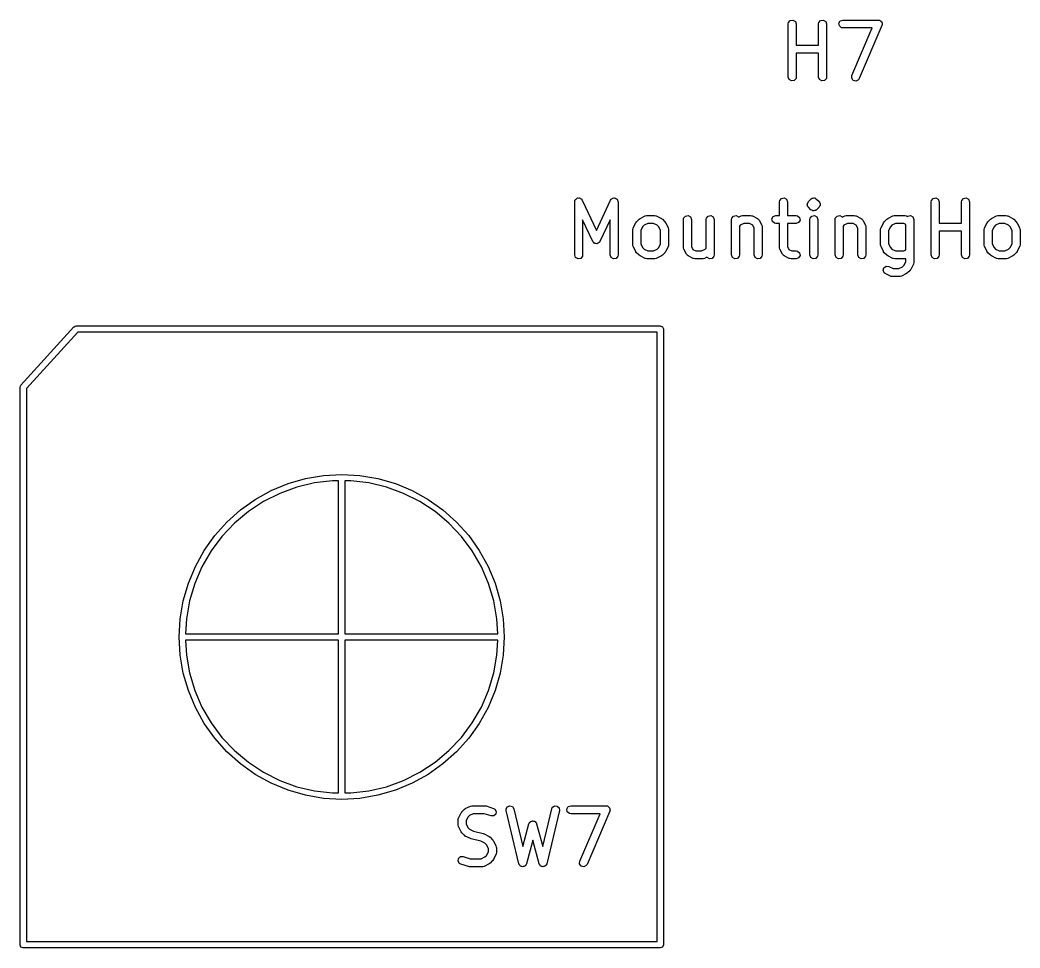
# Model space of a CAD drawing. Extents: x 0.58 to 7.69, y -5 to -0.56.
# Drawn here: x 2.429 to 3.17, y -1.569 to -0.881 of the extents above; entities that cross this region are included whole.
import ezdxf

# ---------------------------------------------------------------- set-up
doc = ezdxf.new("R2010")
doc.units = 0
doc.header["$MEASUREMENT"] = 0
doc.layers.add('BLACK', color=7, linetype='CONTINUOUS')

msp = doc.modelspace()

# ---------------------------------------------------------------- linework, layer by layer
at = {"layer": 'BLACK', "linetype": 'CONTINUOUS'}
for p, q in [((2.99873, -0.883038), (3.00002, -0.881491)), ((3.00002, -0.881491), (3.00201, -0.88114)), ((3.00201, -0.88114), (3.00376, -0.88215)), ((3.00376, -0.88215), (3.00445, -0.884048)), ((3.02122, -0.883038), (3.02252, -0.881491)), ((3.02252, -0.881491), (3.02451, -0.88114)), ((3.02451, -0.88114), (3.02626, -0.88215)), ((3.02626, -0.88215), (3.02695, -0.884048)), ((3.03609, -0.883535), (3.0371, -0.881786)), ((3.0371, -0.881786), (3.039, -0.881095)), ((3.039, -0.881095), (3.06524, -0.881095)), ((3.06524, -0.881095), (3.06625, -0.881273)), ((3.06625, -0.881273), (3.06652, -0.881498)), ((3.06652, -0.881498), (3.06686, -0.881577)), ((3.06686, -0.881577), (3.06727, -0.882129)), ((3.06727, -0.882129), (3.0678, -0.882572)), ((2.99855, -0.884048), (2.99873, -0.883038)), ((2.99855, -0.923418), (2.99855, -0.884048)), ((3.00445, -0.884048), (3.00445, -0.899843)), ((3.02104, -0.884048), (3.02122, -0.883038)), ((3.02104, -0.899843), (3.02104, -0.884048)), ((3.02695, -0.884048), (3.02695, -0.923418)), ((3.03644, -0.885524), (3.03609, -0.883535)), ((3.03799, -0.886823), (3.03644, -0.885524)), ((3.039, -0.887001), (3.03799, -0.886823)), ((3.06076, -0.887001), (3.039, -0.887001)), ((3.04565, -0.922255), (3.06076, -0.887001)), ((3.06796, -0.885211), (3.05108, -0.924581)), ((3.0678, -0.882572), (3.06786, -0.882915)), ((3.06786, -0.882915), (3.06807, -0.883194)), ((3.06798, -0.884863), (3.06796, -0.885211)), ((3.06815, -0.884561), (3.06798, -0.884863)), ((3.06807, -0.883194), (3.06803, -0.883882)), ((3.06803, -0.883882), (3.06815, -0.884561)), ((3.00445, -0.899843), (3.02104, -0.899843)), ((3.02104, -0.905748), (3.00445, -0.905748)), ((3.00445, -0.905748), (3.00445, -0.923418)), ((3.02104, -0.923418), (3.02104, -0.905748)), ((2.99924, -0.925316), (2.99855, -0.923418)), ((3.00099, -0.926326), (2.99924, -0.925316)), ((3.00298, -0.925975), (3.00099, -0.926326)), ((3.00427, -0.924428), (3.00298, -0.925975)), ((3.00445, -0.923418), (3.00427, -0.924428)), ((3.02174, -0.925316), (3.02104, -0.923418)), ((3.02348, -0.926326), (3.02174, -0.925316)), ((3.02547, -0.925975), (3.02348, -0.926326)), ((3.02677, -0.924428), (3.02547, -0.925975)), ((3.02695, -0.923418), (3.02677, -0.924428)), ((3.04554, -0.924272), (3.04565, -0.922255)), ((3.04675, -0.925889), (3.04554, -0.924272)), ((3.04872, -0.92635), (3.04675, -0.925889)), ((3.05052, -0.925439), (3.04872, -0.92635)), ((3.05108, -0.924581), (3.05052, -0.925439)), ((2.84013, -1.01594), (2.84031, -1.01493)), ((2.84013, -1.05531), (2.84013, -1.01594)), ((2.84031, -1.01493), (2.84056, -1.01463)), ((2.84056, -1.01463), (2.84066, -1.01424)), ((2.84066, -1.01424), (2.84119, -1.01387)), ((2.84119, -1.01387), (2.84161, -1.01338)), ((2.84161, -1.01338), (2.84199, -1.01331)), ((2.84199, -1.01331), (2.84232, -1.01309)), ((2.84232, -1.01309), (2.84296, -1.01314)), ((2.84296, -1.01314), (2.84359, -1.01303)), ((2.84359, -1.01303), (2.84394, -1.01323)), ((2.84394, -1.01323), (2.84433, -1.01326)), ((2.84433, -1.01326), (2.84479, -1.01372)), ((2.84479, -1.01372), (2.84534, -1.01404)), ((2.84534, -1.01404), (2.84548, -1.01441)), ((2.84548, -1.01441), (2.84576, -1.01469)), ((2.84576, -1.01469), (2.85621, -1.03708)), ((2.85621, -1.03708), (2.86665, -1.01469)), ((2.86665, -1.01469), (2.86724, -1.01385)), ((2.86724, -1.01385), (2.8676, -1.01368)), ((2.8676, -1.01368), (2.86785, -1.01338)), ((2.86785, -1.01338), (2.86849, -1.01327)), ((2.86849, -1.01327), (2.86907, -1.013)), ((2.86907, -1.013), (2.86945, -1.0131)), ((2.86945, -1.0131), (2.86984, -1.01303)), ((2.86984, -1.01303), (2.8704, -1.01335)), ((2.8704, -1.01335), (2.87102, -1.01352)), ((2.87102, -1.01352), (2.87125, -1.01384)), ((2.87125, -1.01384), (2.87159, -1.01404)), ((2.87159, -1.01404), (2.87181, -1.01465)), ((2.87181, -1.01465), (2.87218, -1.01517)), ((2.87218, -1.01517), (2.87215, -1.01557)), ((2.87215, -1.01557), (2.87228, -1.01594)), ((2.87228, -1.01594), (2.87228, -1.05531)), ((2.99199, -1.01594), (2.99216, -1.01493)), ((2.99199, -1.02611), (2.99199, -1.01594)), ((2.99216, -1.01493), (2.99346, -1.01338)), ((2.99346, -1.01338), (2.99545, -1.01303)), ((2.99545, -1.01303), (2.9972, -1.01404)), ((2.9972, -1.01404), (2.99789, -1.01594)), ((2.99789, -1.01594), (2.99789, -1.02611)), ((3.01315, -1.01642), (3.01347, -1.01572)), ((3.01347, -1.01572), (3.01535, -1.01385)), ((3.01535, -1.01385), (3.01567, -1.01363)), ((3.01567, -1.01363), (3.01574, -1.01352)), ((3.01574, -1.01352), (3.01587, -1.01348)), ((3.01587, -1.01348), (3.01588, -1.01348)), ((3.01588, -1.01348), (3.01596, -1.01338)), ((3.01596, -1.01338), (3.01604, -1.01337)), ((3.01604, -1.01337), (3.01619, -1.01326)), ((3.01619, -1.01326), (3.01695, -1.01319)), ((3.01695, -1.01319), (3.01769, -1.013)), ((3.01769, -1.013), (3.01781, -1.01305)), ((3.01781, -1.01305), (3.01795, -1.01303)), ((3.01795, -1.01303), (3.01807, -1.0131)), ((3.01807, -1.0131), (3.0182, -1.01309)), ((3.0182, -1.01309), (3.01883, -1.01353)), ((3.01883, -1.01353), (3.01952, -1.01385)), ((3.01952, -1.01385), (3.0214, -1.01572)), ((3.0214, -1.01572), (3.02162, -1.01604)), ((3.10447, -1.01594), (3.10465, -1.01493)), ((3.10447, -1.05531), (3.10447, -1.01594)), ((3.10465, -1.01493), (3.10595, -1.01338)), ((3.10595, -1.01338), (3.10794, -1.01303)), ((3.10794, -1.01303), (3.10969, -1.01404)), ((3.10969, -1.01404), (3.11038, -1.01594)), ((3.11038, -1.01594), (3.11038, -1.03173)), ((3.12697, -1.01594), (3.12715, -1.01493)), ((3.12697, -1.03173), (3.12697, -1.01594)), ((3.12715, -1.01493), (3.12844, -1.01338)), ((3.12844, -1.01338), (3.13043, -1.01303)), ((3.13043, -1.01303), (3.13218, -1.01404)), ((3.13218, -1.01404), (3.13287, -1.01594)), ((3.13287, -1.01594), (3.13287, -1.05531)), ((3.01262, -1.01756), (3.01273, -1.01731)), ((3.01282, -1.0183), (3.01262, -1.01756)), ((3.01271, -1.01705), (3.01315, -1.01642)), ((3.01273, -1.01731), (3.01271, -1.01705)), ((3.01288, -1.01906), (3.01282, -1.0183)), ((3.01311, -1.01938), (3.01288, -1.01906)), ((3.01314, -1.01951), (3.01311, -1.01938)), ((3.01325, -1.01958), (3.01314, -1.01951)), ((3.01347, -1.0199), (3.01325, -1.01958)), ((3.01535, -1.02178), (3.01347, -1.0199)), ((3.01604, -1.0221), (3.01535, -1.02178)), ((3.01667, -1.02254), (3.01604, -1.0221)), ((3.01681, -1.02253), (3.01667, -1.02254)), ((3.01692, -1.0226), (3.01681, -1.02253)), ((3.01706, -1.02257), (3.01692, -1.0226)), ((3.01718, -1.02263), (3.01706, -1.02257)), ((3.01792, -1.02243), (3.01718, -1.02263)), ((3.01868, -1.02236), (3.01792, -1.02243)), ((3.01883, -1.02226), (3.01868, -1.02236)), ((3.01891, -1.02224), (3.01883, -1.02226)), ((3.019, -1.02214), (3.01891, -1.02224)), ((3.01913, -1.02211), (3.019, -1.02214)), ((3.019, -1.02214), (3.019, -1.02214)), ((3.0192, -1.022), (3.01913, -1.02211)), ((3.01952, -1.02178), (3.0192, -1.022)), ((3.0214, -1.0199), (3.01952, -1.02178)), ((3.02172, -1.01921), (3.0214, -1.0199)), ((3.02162, -1.01604), (3.02173, -1.01612)), ((3.02216, -1.01858), (3.02172, -1.01921)), ((3.02173, -1.01612), (3.02176, -1.01625)), ((3.02176, -1.01625), (3.02199, -1.01656)), ((3.02199, -1.01656), (3.02205, -1.01733)), ((3.02205, -1.01733), (3.02225, -1.01807)), ((3.02225, -1.01807), (3.02214, -1.01831)), ((3.02214, -1.01831), (3.02216, -1.01858)), ((2.85353, -1.04531), (2.84603, -1.02925)), ((2.84603, -1.02925), (2.84603, -1.05531)), ((2.86638, -1.02925), (2.85888, -1.04531)), ((2.86638, -1.05531), (2.86638, -1.02925)), ((2.88544, -1.03149), (2.88596, -1.03078)), ((2.88596, -1.03078), (2.88599, -1.03072)), ((2.88599, -1.03072), (2.88786, -1.02885)), ((2.88786, -1.02885), (2.88859, -1.02834)), ((2.88859, -1.02834), (2.88863, -1.02829)), ((2.88863, -1.02829), (2.89238, -1.02642)), ((2.89238, -1.02642), (2.89336, -1.02613)), ((2.89336, -1.02613), (2.89353, -1.02617)), ((2.89353, -1.02617), (2.8937, -1.02611)), ((2.8937, -1.02611), (2.89933, -1.02611)), ((2.89933, -1.02611), (2.90033, -1.02629)), ((2.90033, -1.02629), (2.90047, -1.0264)), ((2.90047, -1.0264), (2.90065, -1.02642)), ((2.90065, -1.02642), (2.9044, -1.02829)), ((2.9044, -1.02829), (2.9051, -1.02882)), ((2.9051, -1.02882), (2.90516, -1.02885)), ((2.90516, -1.02885), (2.90704, -1.03072)), ((2.90704, -1.03072), (2.90754, -1.03145)), ((2.92074, -1.02906), (2.92092, -1.02805)), ((2.92074, -1.04968), (2.92074, -1.02906)), ((2.92092, -1.02805), (2.92222, -1.0265)), ((2.92222, -1.0265), (2.92421, -1.02615)), ((2.92421, -1.02615), (2.92596, -1.02716)), ((2.92596, -1.02716), (2.92665, -1.02906)), ((2.92665, -1.02906), (2.92665, -1.04899)), ((2.93762, -1.02906), (2.9378, -1.02805)), ((2.93762, -1.05034), (2.93762, -1.02906)), ((2.9378, -1.02805), (2.93909, -1.0265)), ((2.93909, -1.0265), (2.94108, -1.02615)), ((2.94108, -1.02615), (2.94283, -1.02716)), ((2.94283, -1.02716), (2.94352, -1.02906)), ((2.94352, -1.02906), (2.94352, -1.05531)), ((2.95636, -1.02906), (2.95654, -1.02805)), ((2.95636, -1.05531), (2.95636, -1.02906)), ((2.95654, -1.02805), (2.95784, -1.0265)), ((2.95784, -1.0265), (2.95983, -1.02615)), ((2.95983, -1.02615), (2.96158, -1.02716)), ((2.96158, -1.02716), (2.96167, -1.0274)), ((2.96167, -1.0274), (2.96362, -1.02642)), ((2.96362, -1.02642), (2.9646, -1.02613)), ((2.9646, -1.02613), (2.96478, -1.02617)), ((2.96478, -1.02617), (2.96494, -1.02611)), ((2.96494, -1.02611), (2.97057, -1.02611)), ((2.97057, -1.02611), (2.97158, -1.02629)), ((2.97158, -1.02629), (2.97171, -1.0264)), ((2.97171, -1.0264), (2.97189, -1.02642)), ((2.97189, -1.02642), (2.97564, -1.02829)), ((2.97564, -1.02829), (2.97646, -1.02891)), ((2.97646, -1.02891), (2.97664, -1.02931)), ((2.97664, -1.02931), (2.97696, -1.02962)), ((2.97696, -1.02962), (2.97883, -1.03336)), ((2.98641, -1.02855), (2.98742, -1.0268)), ((2.98676, -1.03054), (2.98641, -1.02855)), ((2.9883, -1.03184), (2.98676, -1.03054)), ((2.98742, -1.0268), (2.98931, -1.02611)), ((2.98931, -1.02611), (2.99199, -1.02611)), ((2.99789, -1.02611), (3.00431, -1.02611)), ((3.00431, -1.02611), (3.00532, -1.02629)), ((3.00532, -1.02629), (3.00687, -1.02758)), ((3.00722, -1.02957), (3.00621, -1.03132)), ((3.00687, -1.02758), (3.00722, -1.02957)), ((3.01448, -1.02906), (3.01466, -1.02805)), ((3.01448, -1.05531), (3.01448, -1.02906)), ((3.01466, -1.02805), (3.01596, -1.0265)), ((3.01596, -1.0265), (3.01795, -1.02615)), ((3.01795, -1.02615), (3.0197, -1.02716)), ((3.0197, -1.02716), (3.02039, -1.02906)), ((3.02039, -1.02906), (3.02039, -1.05531)), ((3.03323, -1.02906), (3.03341, -1.02805)), ((3.03323, -1.05531), (3.03323, -1.02906)), ((3.03341, -1.02805), (3.03471, -1.0265)), ((3.03471, -1.0265), (3.0367, -1.02615)), ((3.0367, -1.02615), (3.03844, -1.02716)), ((3.03844, -1.02716), (3.03853, -1.0274)), ((3.03853, -1.0274), (3.04049, -1.02642)), ((3.04049, -1.02642), (3.04147, -1.02613)), ((3.04147, -1.02613), (3.04164, -1.02617)), ((3.04164, -1.02617), (3.04181, -1.02611)), ((3.04181, -1.02611), (3.04743, -1.02611)), ((3.04743, -1.02611), (3.04844, -1.02629)), ((3.04844, -1.02629), (3.04858, -1.0264)), ((3.04858, -1.0264), (3.04875, -1.02642)), ((3.04875, -1.02642), (3.0525, -1.02829)), ((3.0525, -1.02829), (3.05333, -1.02891)), ((3.05333, -1.02891), (3.0535, -1.02931)), ((3.0535, -1.02931), (3.05382, -1.02962)), ((3.05382, -1.02962), (3.0557, -1.03336)), ((3.06916, -1.03149), (3.06969, -1.03078)), ((3.06969, -1.03078), (3.06972, -1.03072)), ((3.06972, -1.03072), (3.07159, -1.02885)), ((3.07159, -1.02885), (3.07231, -1.02834)), ((3.07231, -1.02834), (3.07236, -1.02829)), ((3.07236, -1.02829), (3.07611, -1.02642)), ((3.07611, -1.02642), (3.07709, -1.02613)), ((3.07709, -1.02613), (3.07726, -1.02617)), ((3.07726, -1.02617), (3.07743, -1.02611)), ((3.07743, -1.02611), (3.08493, -1.02611)), ((3.08493, -1.02611), (3.08594, -1.02629)), ((3.08594, -1.02629), (3.08607, -1.0264)), ((3.08607, -1.0264), (3.08625, -1.02642)), ((3.08625, -1.02642), (3.08697, -1.02678)), ((3.08697, -1.02678), (3.0872, -1.0265)), ((3.0872, -1.0265), (3.08919, -1.02615)), ((3.08919, -1.02615), (3.09094, -1.02716)), ((3.09094, -1.02716), (3.09163, -1.02906)), ((3.09163, -1.02906), (3.09163, -1.06093)), ((3.14603, -1.03149), (3.14655, -1.03078)), ((3.14655, -1.03078), (3.14658, -1.03072)), ((3.14658, -1.03072), (3.14846, -1.02885)), ((3.14846, -1.02885), (3.14918, -1.02834)), ((3.14918, -1.02834), (3.14922, -1.02829)), ((3.14922, -1.02829), (3.15297, -1.02642)), ((3.15297, -1.02642), (3.15396, -1.02613)), ((3.15396, -1.02613), (3.15413, -1.02617)), ((3.15413, -1.02617), (3.15429, -1.02611)), ((3.15429, -1.02611), (3.15992, -1.02611)), ((3.15992, -1.02611), (3.16093, -1.02629)), ((3.16093, -1.02629), (3.16106, -1.0264)), ((3.16106, -1.0264), (3.16124, -1.02642)), ((3.16124, -1.02642), (3.16499, -1.02829)), ((3.16499, -1.02829), (3.1657, -1.02882)), ((3.1657, -1.02882), (3.16575, -1.02885)), ((3.16575, -1.02885), (3.16763, -1.03072)), ((3.16763, -1.03072), (3.16814, -1.03145)), ((2.88325, -1.03656), (2.88343, -1.03555)), ((2.88325, -1.04781), (2.88325, -1.03656)), ((2.88343, -1.03555), (2.88354, -1.03541)), ((2.88354, -1.03541), (2.88356, -1.03524)), ((2.88356, -1.03524), (2.88544, -1.03149)), ((2.8905, -1.03456), (2.88915, -1.03726)), ((2.88915, -1.03726), (2.88915, -1.04711)), ((2.8917, -1.03336), (2.8905, -1.03456)), ((2.8944, -1.03201), (2.8917, -1.03336)), ((2.89863, -1.03201), (2.8944, -1.03201)), ((2.90133, -1.03336), (2.89863, -1.03201)), ((2.90252, -1.03456), (2.90133, -1.03336)), ((2.90387, -1.03726), (2.90252, -1.03456)), ((2.90387, -1.04711), (2.90387, -1.03726)), ((2.90754, -1.03145), (2.90759, -1.03149)), ((2.90759, -1.03149), (2.90947, -1.03524)), ((2.90947, -1.03524), (2.90976, -1.03622)), ((2.90976, -1.03622), (2.90972, -1.03639)), ((2.90972, -1.03639), (2.90978, -1.03656)), ((2.90978, -1.03656), (2.90978, -1.04781)), ((2.96294, -1.03336), (2.96227, -1.03403)), ((2.96227, -1.03403), (2.96227, -1.05531)), ((2.96564, -1.03201), (2.96294, -1.03336)), ((2.96987, -1.03201), (2.96564, -1.03201)), ((2.97211, -1.03314), (2.96987, -1.03201)), ((2.97324, -1.03538), (2.97211, -1.03314)), ((2.97324, -1.05531), (2.97324, -1.03538)), ((2.97883, -1.03336), (2.97912, -1.03435)), ((2.97912, -1.03435), (2.97908, -1.03452)), ((2.97908, -1.03452), (2.97914, -1.03469)), ((2.97914, -1.03469), (2.97914, -1.05531)), ((2.98931, -1.03201), (2.9883, -1.03184)), ((2.99199, -1.03201), (2.98931, -1.03201)), ((2.99199, -1.04968), (2.99199, -1.03201)), ((3.00431, -1.03201), (2.99789, -1.03201)), ((2.99789, -1.03201), (2.99789, -1.04899)), ((3.00621, -1.03132), (3.00431, -1.03201)), ((3.03981, -1.03336), (3.03914, -1.03403)), ((3.03914, -1.03403), (3.03914, -1.05531)), ((3.0425, -1.03201), (3.03981, -1.03336)), ((3.04673, -1.03201), (3.0425, -1.03201)), ((3.04898, -1.03314), (3.04673, -1.03201)), ((3.0501, -1.03538), (3.04898, -1.03314)), ((3.0501, -1.05531), (3.0501, -1.03538)), ((3.0557, -1.03336), (3.05599, -1.03435)), ((3.05599, -1.03435), (3.05595, -1.03452)), ((3.05595, -1.03452), (3.05601, -1.03469)), ((3.05601, -1.03469), (3.05601, -1.05531)), ((3.06698, -1.03656), (3.06715, -1.03555)), ((3.06698, -1.04781), (3.06698, -1.03656)), ((3.06715, -1.03555), (3.06727, -1.03541)), ((3.06727, -1.03541), (3.06729, -1.03524)), ((3.06729, -1.03524), (3.06916, -1.03149)), ((3.07423, -1.03456), (3.07288, -1.03726)), ((3.07288, -1.03726), (3.07288, -1.04711)), ((3.07543, -1.03336), (3.07423, -1.03456)), ((3.07812, -1.03201), (3.07543, -1.03336)), ((3.08423, -1.03201), (3.07812, -1.03201)), ((3.08572, -1.03276), (3.08423, -1.03201)), ((3.08572, -1.05161), (3.08572, -1.03276)), ((3.11038, -1.03173), (3.12697, -1.03173)), ((3.12697, -1.03764), (3.11038, -1.03764)), ((3.11038, -1.03764), (3.11038, -1.05531)), ((3.12697, -1.05531), (3.12697, -1.03764)), ((3.14384, -1.03656), (3.14402, -1.03555)), ((3.14384, -1.04781), (3.14384, -1.03656)), ((3.14402, -1.03555), (3.14413, -1.03541)), ((3.14413, -1.03541), (3.14415, -1.03524)), ((3.14415, -1.03524), (3.14603, -1.03149)), ((3.1511, -1.03456), (3.14975, -1.03726)), ((3.14975, -1.03726), (3.14975, -1.04711)), ((3.15229, -1.03336), (3.1511, -1.03456)), ((3.15499, -1.03201), (3.15229, -1.03336)), ((3.15922, -1.03201), (3.15499, -1.03201)), ((3.16192, -1.03336), (3.15922, -1.03201)), ((3.16312, -1.03456), (3.16192, -1.03336)), ((3.16446, -1.03726), (3.16312, -1.03456)), ((3.16446, -1.04711), (3.16446, -1.03726)), ((3.16814, -1.03145), (3.16818, -1.03149)), ((3.16818, -1.03149), (3.17006, -1.03524)), ((3.17006, -1.03524), (3.17035, -1.03622)), ((3.17035, -1.03622), (3.17031, -1.03639)), ((3.17031, -1.03639), (3.17037, -1.03656)), ((3.17037, -1.03656), (3.17037, -1.04781)), ((2.85407, -1.04585), (2.85353, -1.04531)), ((2.85866, -1.04563), (2.85862, -1.04575)), ((2.85888, -1.04531), (2.85866, -1.04563)), ((2.85451, -1.04648), (2.85407, -1.04585)), ((2.85477, -1.04655), (2.85451, -1.04648)), ((2.85496, -1.04674), (2.85477, -1.04655)), ((2.85572, -1.0468), (2.85496, -1.04674)), ((2.85646, -1.047), (2.85572, -1.0468)), ((2.8567, -1.04689), (2.85646, -1.047)), ((2.85697, -1.04691), (2.8567, -1.04689)), ((2.8576, -1.04647), (2.85697, -1.04691)), ((2.85829, -1.04615), (2.8576, -1.04647)), ((2.85852, -1.04583), (2.85829, -1.04615)), ((2.85862, -1.04575), (2.85852, -1.04583)), ((2.88331, -1.04797), (2.88325, -1.04781)), ((2.88327, -1.04815), (2.88331, -1.04797)), ((2.88356, -1.04913), (2.88327, -1.04815)), ((2.88544, -1.05288), (2.88356, -1.04913)), ((2.88548, -1.05292), (2.88544, -1.05288)), ((2.88599, -1.05365), (2.88548, -1.05292)), ((2.88915, -1.04711), (2.8905, -1.04981)), ((2.8905, -1.04981), (2.8917, -1.05101)), ((2.8917, -1.05101), (2.8944, -1.05236)), ((2.8944, -1.05236), (2.89863, -1.05236)), ((2.89863, -1.05236), (2.90133, -1.05101)), ((2.90133, -1.05101), (2.90252, -1.04981)), ((2.90252, -1.04981), (2.90387, -1.04711)), ((2.90759, -1.05288), (2.90706, -1.05359)), ((2.90947, -1.04913), (2.90759, -1.05288)), ((2.90949, -1.04895), (2.90947, -1.04913)), ((2.9096, -1.04882), (2.90949, -1.04895)), ((2.90978, -1.04781), (2.9096, -1.04882)), ((2.9208, -1.04985), (2.92074, -1.04968)), ((2.92076, -1.05002), (2.9208, -1.04985)), ((2.92106, -1.051), (2.92076, -1.05002)), ((2.92293, -1.05475), (2.92106, -1.051)), ((2.92665, -1.04899), (2.92777, -1.05123)), ((2.92777, -1.05123), (2.93002, -1.05236)), ((2.93002, -1.05236), (2.93425, -1.05236)), ((2.93425, -1.05236), (2.93695, -1.05101)), ((2.93695, -1.05101), (2.93762, -1.05034)), ((2.99205, -1.04985), (2.99199, -1.04968)), ((2.992, -1.05002), (2.99205, -1.04985)), ((2.9923, -1.051), (2.992, -1.05002)), ((2.99417, -1.05475), (2.9923, -1.051)), ((2.99789, -1.04899), (2.99901, -1.05123)), ((2.99901, -1.05123), (3.00126, -1.05236)), ((3.00126, -1.05236), (3.00431, -1.05236)), ((3.00431, -1.05236), (3.00532, -1.05253)), ((3.00532, -1.05253), (3.00687, -1.05383)), ((3.06704, -1.04797), (3.06698, -1.04781)), ((3.067, -1.04815), (3.06704, -1.04797)), ((3.06729, -1.04913), (3.067, -1.04815)), ((3.06916, -1.05288), (3.06729, -1.04913)), ((3.06921, -1.05292), (3.06916, -1.05288)), ((3.06972, -1.05365), (3.06921, -1.05292)), ((3.07288, -1.04711), (3.07423, -1.04981)), ((3.07423, -1.04981), (3.07543, -1.05101)), ((3.07543, -1.05101), (3.07812, -1.05236)), ((3.07812, -1.05236), (3.08423, -1.05236)), ((3.08423, -1.05236), (3.08572, -1.05161)), ((3.1439, -1.04797), (3.14384, -1.04781)), ((3.14386, -1.04815), (3.1439, -1.04797)), ((3.14415, -1.04913), (3.14386, -1.04815)), ((3.14603, -1.05288), (3.14415, -1.04913)), ((3.14607, -1.05292), (3.14603, -1.05288)), ((3.14658, -1.05365), (3.14607, -1.05292)), ((3.14975, -1.04711), (3.1511, -1.04981)), ((3.1511, -1.04981), (3.15229, -1.05101)), ((3.15229, -1.05101), (3.15499, -1.05236)), ((3.15499, -1.05236), (3.15922, -1.05236)), ((3.15922, -1.05236), (3.16192, -1.05101)), ((3.16192, -1.05101), (3.16311, -1.04981)), ((3.16311, -1.04981), (3.16446, -1.04711)), ((3.16818, -1.05288), (3.16766, -1.05359)), ((3.17006, -1.04913), (3.16818, -1.05288)), ((3.17008, -1.04895), (3.17006, -1.04913)), ((3.17019, -1.04882), (3.17008, -1.04895)), ((3.17037, -1.04781), (3.17019, -1.04882)), ((2.84082, -1.05721), (2.84013, -1.05531)), ((2.84257, -1.05822), (2.84082, -1.05721)), ((2.84456, -1.05787), (2.84257, -1.05822)), ((2.84586, -1.05632), (2.84456, -1.05787)), ((2.84603, -1.05531), (2.84586, -1.05632)), ((2.86707, -1.05721), (2.86638, -1.05531)), ((2.86882, -1.05822), (2.86707, -1.05721)), ((2.87081, -1.05787), (2.86882, -1.05822)), ((2.8721, -1.05632), (2.87081, -1.05787)), ((2.87228, -1.05531), (2.8721, -1.05632)), ((2.88786, -1.05552), (2.88599, -1.05365)), ((2.88792, -1.05555), (2.88786, -1.05552)), ((2.88863, -1.05607), (2.88792, -1.05555)), ((2.89238, -1.05795), (2.88863, -1.05607)), ((2.89256, -1.05797), (2.89238, -1.05795)), ((2.89269, -1.05808), (2.89256, -1.05797)), ((2.8937, -1.05826), (2.89269, -1.05808)), ((2.89933, -1.05826), (2.8937, -1.05826)), ((2.89949, -1.0582), (2.89933, -1.05826)), ((2.89966, -1.05824), (2.89949, -1.0582)), ((2.90065, -1.05795), (2.89966, -1.05824)), ((2.9044, -1.05607), (2.90065, -1.05795)), ((2.90444, -1.05603), (2.9044, -1.05607)), ((2.90516, -1.05552), (2.90444, -1.05603)), ((2.90704, -1.05365), (2.90516, -1.05552)), ((2.90706, -1.05359), (2.90704, -1.05365)), ((2.92325, -1.05506), (2.92293, -1.05475)), ((2.92343, -1.05546), (2.92325, -1.05506)), ((2.92425, -1.05607), (2.92343, -1.05546)), ((2.928, -1.05795), (2.92425, -1.05607)), ((2.92818, -1.05797), (2.928, -1.05795)), ((2.92831, -1.05808), (2.92818, -1.05797)), ((2.92932, -1.05826), (2.92831, -1.05808)), ((2.93495, -1.05826), (2.92932, -1.05826)), ((2.93511, -1.0582), (2.93495, -1.05826)), ((2.93528, -1.05824), (2.93511, -1.0582)), ((2.93627, -1.05795), (2.93528, -1.05824)), ((2.93822, -1.05697), (2.93627, -1.05795)), ((2.93831, -1.05721), (2.93822, -1.05697)), ((2.94006, -1.05822), (2.93831, -1.05721)), ((2.94205, -1.05787), (2.94006, -1.05822)), ((2.94334, -1.05632), (2.94205, -1.05787)), ((2.94352, -1.05531), (2.94334, -1.05632)), ((2.95706, -1.05721), (2.95636, -1.05531)), ((2.9588, -1.05822), (2.95706, -1.05721)), ((2.96079, -1.05787), (2.9588, -1.05822)), ((2.96209, -1.05632), (2.96079, -1.05787)), ((2.96227, -1.05531), (2.96209, -1.05632)), ((2.97393, -1.05721), (2.97324, -1.05531)), ((2.97568, -1.05822), (2.97393, -1.05721)), ((2.97767, -1.05787), (2.97568, -1.05822)), ((2.97897, -1.05632), (2.97767, -1.05787)), ((2.97914, -1.05531), (2.97897, -1.05632)), ((2.99449, -1.05506), (2.99417, -1.05475)), ((2.99467, -1.05546), (2.99449, -1.05506)), ((2.99549, -1.05607), (2.99467, -1.05546)), ((2.99924, -1.05795), (2.99549, -1.05607)), ((2.99942, -1.05797), (2.99924, -1.05795)), ((2.99955, -1.05808), (2.99942, -1.05797)), ((3.00056, -1.05826), (2.99955, -1.05808)), ((3.00431, -1.05826), (3.00056, -1.05826)), ((3.00621, -1.05757), (3.00431, -1.05826)), ((3.00722, -1.05582), (3.00621, -1.05757)), ((3.00687, -1.05383), (3.00722, -1.05582)), ((3.01517, -1.05721), (3.01448, -1.05531)), ((3.01692, -1.05822), (3.01517, -1.05721)), ((3.01891, -1.05787), (3.01692, -1.05822)), ((3.02021, -1.05632), (3.01891, -1.05787)), ((3.02039, -1.05531), (3.02021, -1.05632)), ((3.03392, -1.05721), (3.03323, -1.05531)), ((3.03567, -1.05822), (3.03392, -1.05721)), ((3.03766, -1.05787), (3.03567, -1.05822)), ((3.03896, -1.05632), (3.03766, -1.05787)), ((3.03914, -1.05531), (3.03896, -1.05632)), ((3.05079, -1.05721), (3.0501, -1.05531)), ((3.05254, -1.05822), (3.05079, -1.05721)), ((3.05453, -1.05787), (3.05254, -1.05822)), ((3.05583, -1.05632), (3.05453, -1.05787)), ((3.05601, -1.05531), (3.05583, -1.05632)), ((3.07159, -1.05552), (3.06972, -1.05365)), ((3.07165, -1.05555), (3.07159, -1.05552)), ((3.07236, -1.05607), (3.07165, -1.05555)), ((3.07611, -1.05795), (3.07236, -1.05607)), ((3.07628, -1.05797), (3.07611, -1.05795)), ((3.07642, -1.05808), (3.07628, -1.05797)), ((3.07743, -1.05826), (3.07642, -1.05808)), ((3.08493, -1.05826), (3.07743, -1.05826)), ((3.08437, -1.06293), (3.08572, -1.06024)), ((3.08509, -1.0582), (3.08493, -1.05826)), ((3.08526, -1.05824), (3.08509, -1.0582)), ((3.08572, -1.0581), (3.08526, -1.05824)), ((3.08572, -1.06024), (3.08572, -1.0581)), ((3.10516, -1.05721), (3.10447, -1.05531)), ((3.10691, -1.05822), (3.10516, -1.05721)), ((3.1089, -1.05787), (3.10691, -1.05822)), ((3.1102, -1.05632), (3.1089, -1.05787)), ((3.11038, -1.05531), (3.1102, -1.05632)), ((3.12766, -1.05721), (3.12697, -1.05531)), ((3.12941, -1.05822), (3.12766, -1.05721)), ((3.1314, -1.05787), (3.12941, -1.05822)), ((3.1327, -1.05632), (3.1314, -1.05787)), ((3.13287, -1.05531), (3.1327, -1.05632)), ((3.14846, -1.05552), (3.14658, -1.05365)), ((3.14851, -1.05555), (3.14846, -1.05552)), ((3.14922, -1.05607), (3.14851, -1.05555)), ((3.15297, -1.05795), (3.14922, -1.05607)), ((3.15315, -1.05797), (3.15297, -1.05795)), ((3.15328, -1.05808), (3.15315, -1.05797)), ((3.15429, -1.05826), (3.15328, -1.05808)), ((3.15992, -1.05826), (3.15429, -1.05826)), ((3.16008, -1.0582), (3.15992, -1.05826)), ((3.16026, -1.05824), (3.16008, -1.0582)), ((3.16124, -1.05795), (3.16026, -1.05824)), ((3.16499, -1.05607), (3.16124, -1.05795)), ((3.16503, -1.05603), (3.16499, -1.05607)), ((3.16575, -1.05552), (3.16503, -1.05603)), ((3.16763, -1.05365), (3.16575, -1.05552)), ((3.16766, -1.05359), (3.16763, -1.05365)), ((3.06886, -1.06673), (3.06943, -1.0648)), ((3.06966, -1.06859), (3.06886, -1.06673)), ((3.06943, -1.0648), (3.07112, -1.06368)), ((3.07112, -1.06368), (3.07312, -1.06392)), ((3.07312, -1.06392), (3.07625, -1.06548)), ((3.07625, -1.06548), (3.08048, -1.06548)), ((3.08048, -1.06548), (3.08318, -1.06413)), ((3.08318, -1.06413), (3.08437, -1.06293)), ((3.08889, -1.06677), (3.08701, -1.06864)), ((3.08892, -1.06671), (3.08889, -1.06677)), ((3.08944, -1.066), (3.08892, -1.06671)), ((3.09132, -1.06225), (3.08944, -1.066)), ((3.09134, -1.06208), (3.09132, -1.06225)), ((3.09145, -1.06194), (3.09134, -1.06208)), ((3.09163, -1.06093), (3.09145, -1.06194)), ((3.07048, -1.0692), (3.06966, -1.06859)), ((3.07423, -1.07107), (3.07048, -1.0692)), ((3.07441, -1.07109), (3.07423, -1.07107)), ((3.07454, -1.07121), (3.07441, -1.07109)), ((3.07555, -1.07138), (3.07454, -1.07121)), ((3.08118, -1.07138), (3.07555, -1.07138)), ((3.08134, -1.07132), (3.08118, -1.07138)), ((3.08151, -1.07136), (3.08134, -1.07132)), ((3.0825, -1.07107), (3.08151, -1.07136)), ((3.08625, -1.0692), (3.0825, -1.07107)), ((3.08629, -1.06915), (3.08625, -1.0692)), ((3.08701, -1.06864), (3.08629, -1.06915)), ((2.42935, -1.15195), (2.46872, -1.10865)), ((2.46872, -1.10865), (2.46878, -1.10862)), ((2.46878, -1.10862), (2.4688, -1.10857)), ((2.4688, -1.10857), (2.46959, -1.10824)), ((2.46959, -1.10824), (2.47036, -1.10788)), ((2.47036, -1.10788), (2.47042, -1.1079)), ((2.47042, -1.1079), (2.47047, -1.10787)), ((2.47047, -1.10787), (2.90354, -1.10787)), ((2.90354, -1.10787), (2.90521, -1.10857)), ((2.90521, -1.10857), (2.90591, -1.11024)), ((2.90591, -1.11024), (2.90591, -1.56693)), ((2.47152, -1.1126), (2.43346, -1.15446)), ((2.90118, -1.1126), (2.47152, -1.1126)), ((2.90118, -1.56457), (2.90118, -1.1126)), ((2.42874, -1.15354), (2.42907, -1.15276)), ((2.42874, -1.56693), (2.42874, -1.15354)), ((2.42907, -1.15276), (2.42935, -1.15195)), ((2.43346, -1.15446), (2.43346, -1.56457)), ((2.62753, -1.22487), (2.64052, -1.22113)), ((2.64052, -1.22113), (2.65383, -1.21887)), ((2.66058, -1.22283), (2.64719, -1.2244)), ((2.65383, -1.21887), (2.66732, -1.21811)), ((2.66496, -1.22283), (2.66058, -1.22283)), ((2.66496, -1.33622), (2.66496, -1.22283)), ((2.66732, -1.21811), (2.68081, -1.21887)), ((2.67406, -1.22283), (2.66969, -1.22283)), ((2.66969, -1.22283), (2.66969, -1.33622)), ((2.68746, -1.2244), (2.67406, -1.22283)), ((2.68081, -1.21887), (2.69413, -1.22113)), ((2.69413, -1.22113), (2.70711, -1.22487)), ((2.60323, -1.23658), (2.61505, -1.23004)), ((2.61505, -1.23004), (2.62753, -1.22487)), ((2.63407, -1.22751), (2.6214, -1.23212)), ((2.64719, -1.2244), (2.63407, -1.22751)), ((2.70058, -1.22751), (2.68746, -1.2244)), ((2.71325, -1.23212), (2.70058, -1.22751)), ((2.70711, -1.22487), (2.71959, -1.23004)), ((2.71959, -1.23004), (2.73142, -1.23658)), ((2.59221, -1.24439), (2.60323, -1.23658)), ((2.60935, -1.23817), (2.59809, -1.24558)), ((2.6214, -1.23212), (2.60935, -1.23817)), ((2.72529, -1.23817), (2.71325, -1.23212)), ((2.73656, -1.24558), (2.72529, -1.23817)), ((2.73142, -1.23658), (2.74244, -1.24439)), ((2.58214, -1.2534), (2.59221, -1.24439)), ((2.59809, -1.24558), (2.58776, -1.25425)), ((2.74689, -1.25425), (2.73656, -1.24558)), ((2.74244, -1.24439), (2.75251, -1.2534)), ((2.57313, -1.26347), (2.58214, -1.2534)), ((2.58776, -1.25425), (2.5785, -1.26406)), ((2.75614, -1.26406), (2.74689, -1.25425)), ((2.75251, -1.2534), (2.76151, -1.26347)), ((2.56532, -1.27449), (2.57313, -1.26347)), ((2.5785, -1.26406), (2.57045, -1.27487)), ((2.76419, -1.27487), (2.75614, -1.26406)), ((2.76151, -1.26347), (2.76933, -1.27449)), ((2.55878, -1.28631), (2.56532, -1.27449)), ((2.57045, -1.27487), (2.56371, -1.28655)), ((2.77093, -1.28655), (2.76419, -1.27487)), ((2.76933, -1.27449), (2.77586, -1.28631)), ((2.55361, -1.29879), (2.55878, -1.28631)), ((2.56371, -1.28655), (2.55837, -1.29893)), ((2.77627, -1.29893), (2.77093, -1.28655)), ((2.77586, -1.28631), (2.78103, -1.29879)), ((2.54987, -1.31178), (2.55361, -1.29879)), ((2.55837, -1.29893), (2.5545, -1.31184)), ((2.78014, -1.31184), (2.77627, -1.29893)), ((2.78103, -1.29879), (2.78477, -1.31178)), ((2.54761, -1.32509), (2.54987, -1.31178)), ((2.5545, -1.31184), (2.55216, -1.32512)), ((2.78248, -1.32512), (2.78014, -1.31184)), ((2.78477, -1.31178), (2.78704, -1.32509)), ((2.54685, -1.33858), (2.54761, -1.32509)), ((2.55216, -1.32512), (2.55152, -1.33622)), ((2.78313, -1.33622), (2.78248, -1.32512)), ((2.78704, -1.32509), (2.7878, -1.33858)), ((2.54761, -1.35207), (2.54685, -1.33858)), ((2.55152, -1.33622), (2.66496, -1.33622)), ((2.55152, -1.34094), (2.55216, -1.35204)), ((2.66496, -1.34094), (2.55152, -1.34094)), ((2.66496, -1.45433), (2.66496, -1.34094)), ((2.66969, -1.33622), (2.78313, -1.33622)), ((2.66969, -1.34094), (2.66969, -1.45433)), ((2.78313, -1.34094), (2.66969, -1.34094)), ((2.78248, -1.35204), (2.78313, -1.34094)), ((2.7878, -1.33858), (2.78704, -1.35207)), ((2.54987, -1.36539), (2.54761, -1.35207)), ((2.55216, -1.35204), (2.5545, -1.36532)), ((2.78014, -1.36532), (2.78248, -1.35204)), ((2.78704, -1.35207), (2.78477, -1.36539)), ((2.55361, -1.37837), (2.54987, -1.36539)), ((2.5545, -1.36532), (2.55837, -1.37824)), ((2.77627, -1.37824), (2.78014, -1.36532)), ((2.78477, -1.36539), (2.78103, -1.37837)), ((2.55878, -1.39085), (2.55361, -1.37837)), ((2.55837, -1.37824), (2.56371, -1.39062)), ((2.77093, -1.39062), (2.77627, -1.37824)), ((2.78103, -1.37837), (2.77586, -1.39085)), ((2.56532, -1.40268), (2.55878, -1.39085)), ((2.56371, -1.39062), (2.57045, -1.4023)), ((2.76419, -1.4023), (2.77093, -1.39062)), ((2.77586, -1.39085), (2.76933, -1.40268)), ((2.57313, -1.4137), (2.56532, -1.40268)), ((2.57045, -1.4023), (2.5785, -1.41311)), ((2.75614, -1.41311), (2.76419, -1.4023)), ((2.76933, -1.40268), (2.76151, -1.4137)), ((2.58214, -1.42377), (2.57313, -1.4137)), ((2.5785, -1.41311), (2.58776, -1.42292)), ((2.74689, -1.42292), (2.75614, -1.41311)), ((2.76151, -1.4137), (2.75251, -1.42377)), ((2.59221, -1.43277), (2.58214, -1.42377)), ((2.58776, -1.42292), (2.59809, -1.43158)), ((2.73656, -1.43158), (2.74689, -1.42292)), ((2.75251, -1.42377), (2.74244, -1.43277)), ((2.60323, -1.44059), (2.59221, -1.43277)), ((2.59809, -1.43158), (2.60935, -1.43899)), ((2.72529, -1.43899), (2.73656, -1.43158)), ((2.74244, -1.43277), (2.73142, -1.44059)), ((2.61505, -1.44712), (2.60323, -1.44059)), ((2.60935, -1.43899), (2.6214, -1.44504)), ((2.6214, -1.44504), (2.63407, -1.44966)), ((2.70058, -1.44966), (2.71325, -1.44504)), ((2.71325, -1.44504), (2.72529, -1.43899)), ((2.73142, -1.44059), (2.71959, -1.44712)), ((2.62753, -1.45229), (2.61505, -1.44712)), ((2.64052, -1.45603), (2.62753, -1.45229)), ((2.63407, -1.44966), (2.64719, -1.45277)), ((2.64719, -1.45277), (2.66058, -1.45433)), ((2.67406, -1.45433), (2.68746, -1.45277)), ((2.68746, -1.45277), (2.70058, -1.44966)), ((2.70711, -1.45229), (2.69413, -1.45603)), ((2.71959, -1.44712), (2.70711, -1.45229)), ((2.65383, -1.4583), (2.64052, -1.45603)), ((2.66732, -1.45906), (2.65383, -1.4583)), ((2.66058, -1.45433), (2.66496, -1.45433)), ((2.68081, -1.4583), (2.66732, -1.45906)), ((2.66969, -1.45433), (2.67406, -1.45433)), ((2.69413, -1.45603), (2.68081, -1.4583)), ((2.75632, -1.46845), (2.75635, -1.46839)), ((2.75635, -1.46839), (2.75822, -1.46651)), ((2.75822, -1.46651), (2.75895, -1.46601)), ((2.75895, -1.46601), (2.75899, -1.46596)), ((2.75899, -1.46596), (2.76274, -1.46408)), ((2.76274, -1.46408), (2.76372, -1.46379)), ((2.76372, -1.46379), (2.76389, -1.46383)), ((2.76389, -1.46383), (2.76406, -1.46377)), ((2.76406, -1.46377), (2.77343, -1.46377)), ((2.77343, -1.46377), (2.7743, -1.46393)), ((2.7743, -1.46393), (2.77437, -1.46392)), ((2.77437, -1.46392), (2.77999, -1.4658)), ((2.77999, -1.4658), (2.78089, -1.46629)), ((2.78089, -1.46629), (2.78195, -1.46801)), ((2.78195, -1.46801), (2.78166, -1.47001)), ((2.78925, -1.46639), (2.79015, -1.46458)), ((2.78931, -1.46741), (2.78925, -1.46639)), ((2.79868, -1.50678), (2.78931, -1.46741)), ((2.79015, -1.46458), (2.79201, -1.46378)), ((2.79201, -1.46378), (2.79394, -1.46435)), ((2.79394, -1.46435), (2.79505, -1.46604)), ((2.79505, -1.46604), (2.80172, -1.49403)), ((2.81639, -1.49403), (2.82306, -1.46604)), ((2.8288, -1.46741), (2.81943, -1.50678)), ((2.82306, -1.46604), (2.82346, -1.4651)), ((2.82346, -1.4651), (2.82508, -1.4639)), ((2.82508, -1.4639), (2.8271, -1.46402)), ((2.8271, -1.46402), (2.82857, -1.4654)), ((2.82857, -1.4654), (2.8288, -1.46741)), ((2.83427, -1.46621), (2.83528, -1.46446)), ((2.83462, -1.4682), (2.83427, -1.46621)), ((2.83617, -1.4695), (2.83462, -1.4682)), ((2.83528, -1.46446), (2.83718, -1.46377)), ((2.83718, -1.46377), (2.86342, -1.46377)), ((2.86614, -1.46789), (2.84926, -1.50726)), ((2.86342, -1.46377), (2.86443, -1.46395)), ((2.86443, -1.46395), (2.8647, -1.46417)), ((2.8647, -1.46417), (2.86504, -1.46425)), ((2.86504, -1.46425), (2.86545, -1.46481)), ((2.86545, -1.46481), (2.86598, -1.46525)), ((2.86598, -1.46525), (2.86604, -1.46559)), ((2.86604, -1.46559), (2.86625, -1.46587)), ((2.86616, -1.46754), (2.86614, -1.46789)), ((2.86633, -1.46724), (2.86616, -1.46754)), ((2.86625, -1.46587), (2.86621, -1.46656)), ((2.86621, -1.46656), (2.86633, -1.46724)), ((2.75361, -1.47422), (2.75379, -1.47321)), ((2.75361, -1.47797), (2.75361, -1.47422)), ((2.75379, -1.47321), (2.7539, -1.47308)), ((2.7539, -1.47308), (2.75392, -1.4729)), ((2.75392, -1.4729), (2.7558, -1.46915)), ((2.7558, -1.46915), (2.75632, -1.46845)), ((2.76086, -1.47222), (2.75951, -1.47492)), ((2.75951, -1.47492), (2.75951, -1.47728)), ((2.76206, -1.47103), (2.76086, -1.47222)), ((2.76476, -1.46968), (2.76206, -1.47103)), ((2.77296, -1.46968), (2.76476, -1.46968)), ((2.77813, -1.4714), (2.77296, -1.46968)), ((2.78014, -1.47135), (2.77813, -1.4714)), ((2.78166, -1.47001), (2.78014, -1.47135)), ((2.80697, -1.47588), (2.80766, -1.47556)), ((2.80766, -1.47556), (2.80829, -1.47512)), ((2.80829, -1.47512), (2.80856, -1.47515)), ((2.80856, -1.47515), (2.8088, -1.47503)), ((2.8088, -1.47503), (2.80954, -1.47523)), ((2.80954, -1.47523), (2.8103, -1.4753)), ((2.8103, -1.4753), (2.81049, -1.47549)), ((2.81049, -1.47549), (2.81075, -1.47556)), ((2.81075, -1.47556), (2.81119, -1.47618)), ((2.83718, -1.46968), (2.83617, -1.4695)), ((2.85895, -1.46968), (2.83718, -1.46968)), ((2.84384, -1.50493), (2.85895, -1.46968)), ((2.75367, -1.47814), (2.75361, -1.47797)), ((2.75363, -1.47831), (2.75367, -1.47814)), ((2.75392, -1.47929), (2.75363, -1.47831)), ((2.7558, -1.48304), (2.75392, -1.47929)), ((2.75584, -1.48309), (2.7558, -1.48304)), ((2.75635, -1.48381), (2.75584, -1.48309)), ((2.75951, -1.47728), (2.76086, -1.47997)), ((2.76086, -1.47997), (2.76206, -1.48117)), ((2.76206, -1.48117), (2.76509, -1.48269)), ((2.76509, -1.48269), (2.77228, -1.48448)), ((2.80172, -1.49403), (2.8062, -1.47721)), ((2.8062, -1.47721), (2.80663, -1.47628)), ((2.80663, -1.47628), (2.80686, -1.47613)), ((2.80686, -1.47613), (2.80697, -1.47588)), ((2.81119, -1.47618), (2.81173, -1.47672)), ((2.81173, -1.47672), (2.81175, -1.47699)), ((2.81175, -1.47699), (2.81191, -1.47721)), ((2.81191, -1.47721), (2.81639, -1.49403)), ((2.75822, -1.48569), (2.75635, -1.48381)), ((2.75828, -1.48571), (2.75822, -1.48569)), ((2.75899, -1.48624), (2.75828, -1.48571)), ((2.76274, -1.48811), (2.75899, -1.48624)), ((2.76288, -1.48813), (2.76274, -1.48811)), ((2.76334, -1.48834), (2.76288, -1.48813)), ((2.77053, -1.49013), (2.76334, -1.48834)), ((2.77356, -1.49165), (2.77053, -1.49013)), ((2.77228, -1.48448), (2.77274, -1.48469)), ((2.77274, -1.48469), (2.77288, -1.48471)), ((2.77288, -1.48471), (2.77663, -1.48658)), ((2.77663, -1.48658), (2.77734, -1.48711)), ((2.77734, -1.48711), (2.7774, -1.48713)), ((2.7774, -1.48713), (2.77927, -1.48901)), ((2.77927, -1.48901), (2.77978, -1.48973)), ((2.77978, -1.48973), (2.77983, -1.48978)), ((2.77983, -1.48978), (2.7817, -1.49353)), ((2.80906, -1.48943), (2.80441, -1.50686)), ((2.8137, -1.50686), (2.80906, -1.48943)), ((2.77476, -1.49285), (2.77356, -1.49165)), ((2.77611, -1.49554), (2.77476, -1.49285)), ((2.77476, -1.5006), (2.77611, -1.4979)), ((2.77611, -1.4979), (2.77611, -1.49554)), ((2.7817, -1.49353), (2.78199, -1.49451)), ((2.78199, -1.49451), (2.78195, -1.49468)), ((2.78195, -1.49468), (2.78201, -1.49485)), ((2.78201, -1.49485), (2.78201, -1.4986)), ((2.75367, -1.50481), (2.75397, -1.50281)), ((2.75473, -1.50653), (2.75367, -1.50481)), ((2.75397, -1.50281), (2.75548, -1.50147)), ((2.75548, -1.50147), (2.7575, -1.50142)), ((2.7575, -1.50142), (2.76267, -1.50314)), ((2.76267, -1.50314), (2.77086, -1.50314)), ((2.77086, -1.50314), (2.77356, -1.50179)), ((2.77356, -1.50179), (2.77476, -1.5006)), ((2.77927, -1.50443), (2.7774, -1.50631)), ((2.7793, -1.50438), (2.77927, -1.50443)), ((2.77983, -1.50367), (2.7793, -1.50438)), ((2.7817, -1.49992), (2.77983, -1.50367)), ((2.78172, -1.49974), (2.7817, -1.49992)), ((2.78183, -1.49961), (2.78172, -1.49974)), ((2.78201, -1.4986), (2.78183, -1.49961)), ((2.84372, -1.50695), (2.84384, -1.50493)), ((2.75563, -1.50702), (2.75473, -1.50653)), ((2.76125, -1.5089), (2.75563, -1.50702)), ((2.76132, -1.50889), (2.76125, -1.5089)), ((2.76219, -1.50905), (2.76132, -1.50889)), ((2.77156, -1.50905), (2.76219, -1.50905)), ((2.77173, -1.50899), (2.77156, -1.50905)), ((2.7719, -1.50903), (2.77173, -1.50899)), ((2.77288, -1.50874), (2.7719, -1.50903)), ((2.77663, -1.50686), (2.77288, -1.50874)), ((2.77667, -1.50681), (2.77663, -1.50686)), ((2.7774, -1.50631), (2.77667, -1.50681)), ((2.79885, -1.50704), (2.79868, -1.50678)), ((2.79888, -1.50735), (2.79885, -1.50704)), ((2.7994, -1.50786), (2.79888, -1.50735)), ((2.7998, -1.50847), (2.7994, -1.50786)), ((2.80009, -1.50855), (2.7998, -1.50847)), ((2.80031, -1.50877), (2.80009, -1.50855)), ((2.80103, -1.50884), (2.80031, -1.50877)), ((2.80173, -1.50904), (2.80103, -1.50884)), ((2.80202, -1.50892), (2.80173, -1.50904)), ((2.80232, -1.50895), (2.80202, -1.50892)), ((2.80292, -1.50853), (2.80232, -1.50895)), ((2.80358, -1.50824), (2.80292, -1.50853)), ((2.80372, -1.50796), (2.80358, -1.50824)), ((2.80398, -1.50779), (2.80372, -1.50796)), ((2.80441, -1.50686), (2.80398, -1.50779)), ((2.81388, -1.50711), (2.8137, -1.50686)), ((2.81391, -1.50742), (2.81388, -1.50711)), ((2.81444, -1.50792), (2.81391, -1.50742)), ((2.81486, -1.50851), (2.81444, -1.50792)), ((2.81516, -1.50859), (2.81486, -1.50851)), ((2.81538, -1.50881), (2.81516, -1.50859)), ((2.81611, -1.50885), (2.81538, -1.50881)), ((2.81681, -1.50904), (2.81611, -1.50885)), ((2.81709, -1.50891), (2.81681, -1.50904)), ((2.8174, -1.50892), (2.81709, -1.50891)), ((2.81798, -1.50849), (2.8174, -1.50892)), ((2.81864, -1.50819), (2.81798, -1.50849)), ((2.81877, -1.50791), (2.81864, -1.50819)), ((2.81902, -1.50772), (2.81877, -1.50791)), ((2.81943, -1.50678), (2.81902, -1.50772)), ((2.84493, -1.50857), (2.84372, -1.50695)), ((2.8469, -1.50903), (2.84493, -1.50857)), ((2.8487, -1.50812), (2.8469, -1.50903)), ((2.84926, -1.50726), (2.8487, -1.50812)), ((2.43346, -1.56457), (2.90118, -1.56457)), ((2.42943, -1.5686), (2.42874, -1.56693)), ((2.4311, -1.56929), (2.42943, -1.5686)), ((2.90354, -1.56929), (2.4311, -1.56929)), ((2.90521, -1.5686), (2.90354, -1.56929)), ((2.90591, -1.56693), (2.90521, -1.5686))]:
    msp.add_line(p, q, dxfattribs=at)

doc.saveas('drawing.dxf')
